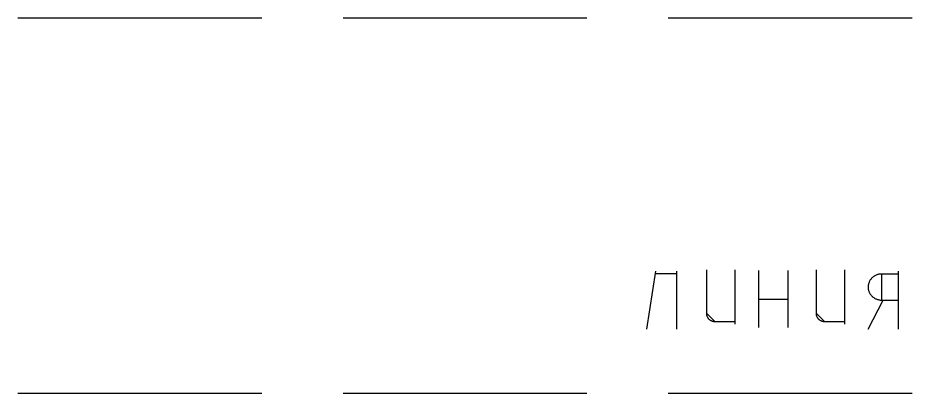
# Model space of a CAD drawing. Extents: x 8646 to 18206, y -17605 to -192.
# Drawn here: x 11059.01 to 11066.87, y -9038.27 to -9034.97 of the extents above; entities that cross this region are included whole.
import ezdxf

# ---------------------------------------------------------------- set-up
doc = ezdxf.new("R2010")
doc.units = 0
doc.layers.get('0').update_dxf_attribs({"linetype": 'CONTINUOUS'})

msp = doc.modelspace()

# ---------------------------------------------------------------- linework, layer by layer
at = {"color": 8, "linetype": 'CONTINUOUS'}
for p, q in [((11059.012, -9034.9667), (11061.1556, -9034.9667)), ((11061.8701, -9034.9667), (11064.0137, -9034.9667)), ((11064.7283, -9034.9667), (11066.8719, -9034.9667)), ((11064.6164, -9037.1953), (11064.5368, -9037.7056)), ((11064.8022, -9037.2208), (11064.6164, -9037.2208)), ((11064.8022, -9037.1953), (11064.8022, -9037.7056)), ((11065.0639, -9037.183), (11065.0639, -9037.5668)), ((11065.3132, -9037.183), (11065.3132, -9037.6627)), ((11065.5211, -9037.191), (11065.5211, -9037.6907)), ((11065.7809, -9037.191), (11065.7809, -9037.6907)), ((11066.0279, -9037.183), (11066.0279, -9037.5668)), ((11066.2773, -9037.183), (11066.2773, -9037.6627)), ((11066.6042, -9037.2207), (11066.7497, -9037.2207)), ((11066.7506, -9037.1953), (11066.7506, -9037.7057)), ((11065.5211, -9037.4409), (11065.7809, -9037.4409)), ((11066.4852, -9037.7057), (11066.6179, -9037.4506)), ((11066.6037, -9037.4508), (11066.7515, -9037.4508)), ((11065.1387, -9037.6388), (11065.3132, -9037.6388)), ((11066.1027, -9037.6388), (11066.2773, -9037.6388)), ((11059.012, -9038.2693), (11061.1556, -9038.2693)), ((11061.8701, -9038.2693), (11064.0137, -9038.2693)), ((11064.7283, -9038.2693), (11066.8719, -9038.2693))]:
    msp.add_line(p, q, dxfattribs=at)
at = {"color": 8, "linetype": 'CONTINUOUS', "flags": 128}
for points in [[(11066.6046, -9037.2209), (11066.5984, -9037.221), (11066.5921, -9037.2215), (11066.5859, -9037.2223), (11066.5797, -9037.2234), (11066.5737, -9037.2249), (11066.5677, -9037.2265), (11066.5619, -9037.2285), (11066.556, -9037.2309), (11066.5504, -9037.2333), (11066.5449, -9037.2363), (11066.5396, -9037.2394), (11066.5344, -9037.2428), (11066.5294, -9037.2465), (11066.5247, -9037.2504), (11066.5201, -9037.2546), (11066.5158, -9037.2589), (11066.5118, -9037.2634), (11066.508, -9037.2682), (11066.5044, -9037.2732), (11066.5012, -9037.2783), (11066.4982, -9037.2837), (11066.4955, -9037.289), (11066.4931, -9037.2946), (11066.491, -9037.3002), (11066.4892, -9037.306), (11066.4878, -9037.3119), (11066.4866, -9037.3179), (11066.4858, -9037.3238), (11066.4853, -9037.3297), (11066.4852, -9037.3356), (11066.4853, -9037.3418), (11066.4858, -9037.3477), (11066.4866, -9037.3537), (11066.4878, -9037.3596), (11066.4892, -9037.3655), (11066.491, -9037.3712), (11066.4931, -9037.3769), (11066.4955, -9037.3824), (11066.4982, -9037.3878), (11066.5012, -9037.3931), (11066.5044, -9037.3983), (11066.508, -9037.4032), (11066.5118, -9037.408), (11066.5158, -9037.4127), (11066.5201, -9037.4169), (11066.5247, -9037.421), (11066.5294, -9037.425), (11066.5344, -9037.4286), (11066.5396, -9037.432), (11066.5449, -9037.4353), (11066.5504, -9037.438), (11066.556, -9037.4406), (11066.5619, -9037.4429), (11066.5677, -9037.4449), (11066.5737, -9037.4467), (11066.5797, -9037.4481), (11066.5859, -9037.4491), (11066.5921, -9037.4499), (11066.5984, -9037.4504), (11066.6046, -9037.4506)], [(11065.0639, -9037.5668), (11065.064, -9037.5705), (11065.0642, -9037.5743), (11065.0648, -9037.5781), (11065.0655, -9037.5817), (11065.0664, -9037.5854), (11065.0675, -9037.589), (11065.0689, -9037.5926), (11065.0703, -9037.5961), (11065.072, -9037.5994), (11065.0738, -9037.6028), (11065.0759, -9037.606), (11065.0782, -9037.6091), (11065.0805, -9037.6121), (11065.0831, -9037.6149), (11065.0858, -9037.6177), (11065.0886, -9037.6203), (11065.0916, -9037.6227), (11065.0947, -9037.6251), (11065.0979, -9037.6272), (11065.1013, -9037.6291), (11065.1047, -9037.6309), (11065.1083, -9037.6325), (11065.1118, -9037.634), (11065.1156, -9037.6353), (11065.1193, -9037.6363), (11065.1231, -9037.6372), (11065.1269, -9037.6379), (11065.1308, -9037.6383), (11065.1347, -9037.6387), (11065.1387, -9037.6388)], [(11066.0279, -9037.5668), (11066.0281, -9037.5705), (11066.0283, -9037.5743), (11066.0288, -9037.5781), (11066.0296, -9037.5817), (11066.0305, -9037.5854), (11066.0315, -9037.589), (11066.0329, -9037.5926), (11066.0344, -9037.5961), (11066.0361, -9037.5994), (11066.0379, -9037.6028), (11066.04, -9037.606), (11066.0422, -9037.6091), (11066.0446, -9037.6121), (11066.0472, -9037.6149), (11066.0498, -9037.6177), (11066.0526, -9037.6203), (11066.0557, -9037.6227), (11066.0588, -9037.6251), (11066.062, -9037.6272), (11066.0654, -9037.6291), (11066.0687, -9037.6309), (11066.0724, -9037.6325), (11066.0759, -9037.634), (11066.0796, -9037.6353), (11066.0833, -9037.6363), (11066.0872, -9037.6372), (11066.091, -9037.6379), (11066.0949, -9037.6383), (11066.0988, -9037.6387), (11066.1027, -9037.6388)]]:
    msp.add_lwpolyline(points, close=True, dxfattribs=at)

doc.saveas('drawing.dxf')
